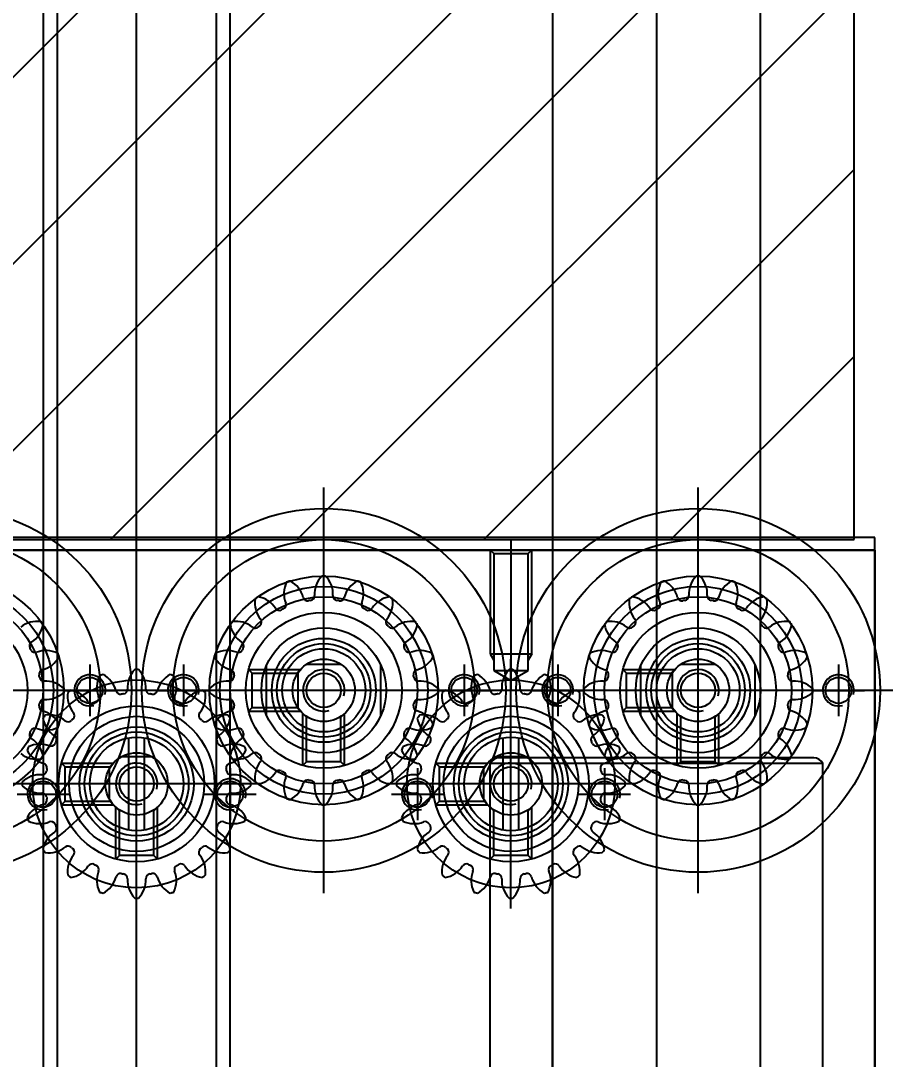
# Model space of a CAD drawing. Header units: inches. Extents: x 0 to 77285, y -118 to 40065.
# Drawn here: x 16158.5 to 16241.6, y 25645.6 to 25745.5 of the extents above; entities that cross this region are included whole.
import ezdxf

# ---------------------------------------------------------------- set-up
doc = ezdxf.new("R2010")
doc.units = ezdxf.units.IN
doc.header["$LTSCALE"] = 5
doc.header["$MEASUREMENT"] = 0
doc.layers.add('A', color=8, linetype='Continuous')
doc.styles.add('SCI', font='')
doc.styles.get('SCI').set_extended_font_data('Gulim')
doc.dimstyles.new('SCH', dxfattribs={"dimtxt": 2.5, "dimasz": 2, "dimexe": 1.25, "dimexo": 0.625, "dimtad": 1, "dimdec": 8, "dimtxsty": 'SCI', "dimcen": 2.5, "dimclrd": 4, "dimclre": 4, "dimclrt": 7, "dimadec": 8, "dimazin": 2, "dimtfac": 1, "dimtdec": 8, "dimtmove": 0, "dimatfit": 3, "dimfxl": 1, "dimarcsym": 0})

# ---------------------------------------------------------------- blocks, each defined once
blk = doc.blocks.new('A$Cc399747e')
h = blk.add_hatch()
h.set_pattern_fill('ANSI31', color=256, scale=4)
h.set_pattern_definition([(45, (8624.277, 63861.461), (-8.980256, 8.980256), [])])
h.paths.add_polyline_path([(1444.797, 581), (1044.797, 581), (1044.797, 281), (1444.797, 281)])
at = {"ltscale": 3}
for p, q in [((1113.797, 903.5), (1113.797, 95.5)), ((1042.797, 652), (1042.797, 580.8)), ((1042.797, 582), (1617.797, 582)), ((1042.797, 580.8), (1617.797, 580.8))]:
    blk.add_line(p, q, dxfattribs=at)
for p, q in [((1063.797, 137), (1063.797, 875)), ((1053.797, 871.5), (1053.797, 140.5)), ((1073.797, 140.5), (1073.797, 871.5)), ((1106.15, 147.5), (1106.15, 869.5)), ((1121.444, 147.5), (1121.444, 869.5)), ((1104.797, 868.147), (1104.797, 148.853)), ((1122.797, 148.853), (1122.797, 868.147)), ((1063.797, 600), (1063.797, 684)), ((1053.797, 682), (1053.797, 602)), ((1073.797, 682), (1073.797, 602)), ((1047.797, 672.514), (1047.797, 602.516)), ((1079.797, 672.514), (1079.797, 602.516)), ((1042.797, 582), (1042.797, 654)), ((1077.797, 616.5), (1077.797, 592.5)), ((1113.797, 616.5), (1113.797, 592.5)), ((1059.797, 615), (1059.797, 576)), ((1095.797, 615), (1095.797, 576)), ((1075.797, 611.729), (1075.797, 606.736)), ((1075.797, 611.729), (1076.147, 611.379)), ((1077.797, 612), (1077.797, 597)), ((1079.797, 611.729), (1079.447, 611.379)), ((1079.797, 611.729), (1079.797, 606.736)), ((1111.797, 611.729), (1111.797, 606.736)), ((1111.797, 611.729), (1112.147, 611.379)), ((1113.797, 612), (1113.797, 597)), ((1115.797, 611.729), (1115.447, 611.379)), ((1115.797, 611.729), (1115.797, 606.736)), ((1076.147, 611.379), (1079.447, 611.379)), ((1076.147, 611.379), (1076.147, 607.086)), ((1079.447, 611.379), (1079.447, 607.086)), ((1112.147, 611.379), (1115.447, 611.379)), ((1112.147, 611.379), (1112.147, 607.086)), ((1115.447, 611.379), (1115.447, 607.086)), ((1077.797, 610), (1077.797, 599)), ((1113.797, 610), (1113.797, 599)), ((1059.797, 608.5), (1059.797, 582.5)), ((1077.047, 608.937), (1077.047, 600.063)), ((1078.547, 608.937), (1078.547, 600.063)), ((1095.797, 608.5), (1095.797, 582.5)), ((1113.047, 608.937), (1113.047, 600.063)), ((1114.547, 608.937), (1114.547, 600.063)), ((1059.797, 607.5), (1059.797, 583.5)), ((1068.797, 603), (1068.797, 608)), ((1086.797, 603), (1086.797, 608)), ((1095.797, 607.5), (1095.797, 583.5)), ((1104.797, 603), (1104.797, 608)), ((1122.797, 603), (1122.797, 608)), ((1076.147, 607.086), (1075.797, 606.736)), ((1076.147, 607.086), (1076.277, 607.086)), ((1079.318, 607.086), (1079.447, 607.086)), ((1079.447, 607.086), (1079.797, 606.736)), ((1085.026, 606.5), (1080.033, 606.5)), ((1080.383, 606.15), (1080.033, 606.5)), ((1085.026, 606.5), (1084.676, 606.15)), ((1112.147, 607.086), (1111.797, 606.736)), ((1112.147, 607.086), (1112.277, 607.086)), ((1115.318, 607.086), (1115.447, 607.086)), ((1115.447, 607.086), (1115.797, 606.736)), ((1121.026, 606.5), (1116.033, 606.5)), ((1116.383, 606.15), (1116.033, 606.5)), ((1121.026, 606.5), (1120.676, 606.15)), ((1071.297, 605.5), (1066.297, 605.5)), ((1080.383, 606.15), (1080.383, 606.021)), ((1084.676, 606.15), (1080.383, 606.15)), ((1080.438, 603.077), (1080.438, 605.923)), ((1089.297, 605.5), (1084.297, 605.5)), ((1084.676, 606.15), (1084.676, 602.85)), ((1107.297, 605.5), (1102.297, 605.5)), ((1116.383, 606.15), (1116.383, 606.021)), ((1120.676, 606.15), (1116.383, 606.15)), ((1116.438, 603.077), (1116.438, 605.923)), ((1125.297, 605.5), (1120.297, 605.5)), ((1120.676, 606.15), (1120.676, 602.85)), ((1065.797, 604.5), (1089.797, 604.5)), ((1070.297, 604.5), (1085.297, 604.5)), ((1072.297, 604.5), (1083.297, 604.5)), ((1101.797, 604.5), (1125.797, 604.5)), ((1106.297, 604.5), (1121.297, 604.5)), ((1108.297, 604.5), (1119.297, 604.5)), ((1079.797, 602.516), (1047.797, 602.516)), ((1057.797, 602.729), (1057.797, 597.736)), ((1057.797, 602.729), (1058.147, 602.379)), ((1061.797, 602.729), (1061.447, 602.379)), ((1061.797, 602.729), (1061.797, 597.736)), ((1080.383, 602.85), (1080.033, 602.5)), ((1085.026, 602.5), (1080.033, 602.5)), ((1080.383, 602.979), (1080.383, 602.85)), ((1084.676, 602.85), (1080.383, 602.85)), ((1085.026, 602.5), (1084.676, 602.85)), ((1093.797, 602.729), (1093.797, 597.736)), ((1093.797, 602.729), (1094.147, 602.379)), ((1097.797, 602.729), (1097.447, 602.379)), ((1097.797, 602.729), (1097.797, 597.736)), ((1116.383, 602.85), (1116.033, 602.5)), ((1121.026, 602.5), (1116.033, 602.5)), ((1116.383, 602.979), (1116.383, 602.85)), ((1120.676, 602.85), (1116.383, 602.85)), ((1121.026, 602.5), (1120.676, 602.85)), ((1048.672, 602), (1078.922, 602)), ((1058.147, 602.379), (1061.447, 602.379)), ((1058.147, 602.379), (1058.147, 598.086)), ((1061.447, 602.379), (1061.447, 598.086)), ((1079.22, 601.859), (1076.374, 601.859)), ((1094.147, 602.379), (1097.447, 602.379)), ((1094.147, 602.379), (1094.147, 598.086)), ((1097.447, 602.379), (1097.447, 598.086)), ((1115.22, 601.859), (1112.374, 601.859)), ((1046.297, 593), (1046.297, 598)), ((1054.297, 597.898), (1054.297, 593.102)), ((1058.147, 598.086), (1057.797, 597.736)), ((1058.147, 598.086), (1058.277, 598.086)), ((1061.318, 598.086), (1061.447, 598.086)), ((1061.447, 598.086), (1061.797, 597.736)), ((1067.026, 597.5), (1062.033, 597.5)), ((1062.383, 597.15), (1062.033, 597.5)), ((1065.297, 597.898), (1065.297, 593.102)), ((1067.026, 597.5), (1066.676, 597.15)), ((1073.297, 593), (1073.297, 598)), ((1082.297, 593), (1082.297, 598)), ((1090.297, 597.898), (1090.297, 593.102)), ((1094.147, 598.086), (1093.797, 597.736)), ((1094.147, 598.086), (1094.277, 598.086)), ((1097.318, 598.086), (1097.447, 598.086)), ((1097.447, 598.086), (1097.797, 597.736)), ((1103.026, 597.5), (1098.033, 597.5)), ((1098.383, 597.15), (1098.033, 597.5)), ((1101.297, 597.898), (1101.297, 593.102)), ((1103.026, 597.5), (1102.676, 597.15)), ((1109.297, 593), (1109.297, 598)), ((1118.297, 593), (1118.297, 598)), ((1062.298, 593.843), (1062.298, 597.157)), ((1062.383, 597.15), (1062.383, 597.021)), ((1066.676, 597.15), (1062.383, 597.15)), ((1066.676, 597.15), (1066.676, 593.85)), ((1098.298, 593.843), (1098.298, 597.157)), ((1098.383, 597.15), (1098.383, 597.021)), ((1102.676, 597.15), (1098.383, 597.15)), ((1102.676, 597.15), (1102.676, 593.85)), ((1004.297, 595.5), (1043.297, 595.5)), ((1040.297, 595.5), (1079.297, 595.5)), ((1048.797, 595.5), (1043.797, 595.5)), ((1046.797, 595.5), (1072.797, 595.5)), ((1047.797, 595.5), (1071.797, 595.5)), ((1075.797, 595.5), (1070.797, 595.5)), ((1076.297, 595.5), (1115.297, 595.5)), ((1077.797, 581), (1077.797, 595.553)), ((1084.797, 595.5), (1079.797, 595.5)), ((1082.797, 595.5), (1108.797, 595.5)), ((1083.797, 595.5), (1107.797, 595.5)), ((1111.797, 595.5), (1106.797, 595.5)), ((1112.297, 595.5), (1151.297, 595.5)), ((1120.797, 595.5), (1115.797, 595.5)), ((1118.797, 595.5), (1144.797, 595.5)), ((1119.797, 595.5), (1143.797, 595.5)), ((1077.797, 594.553), (1076.147, 593.6)), ((1079.447, 593.6), (1077.797, 594.553)), ((1062.383, 593.85), (1062.033, 593.5)), ((1067.026, 593.5), (1062.033, 593.5)), ((1062.383, 593.979), (1062.383, 593.85)), ((1066.676, 593.85), (1062.383, 593.85)), ((1067.026, 593.5), (1066.676, 593.85)), ((1079.447, 593.6), (1076.147, 593.6)), ((1076.147, 593.6), (1076.147, 582.35)), ((1079.447, 582.35), (1079.447, 593.6)), ((1098.383, 593.85), (1098.033, 593.5)), ((1103.026, 593.5), (1098.033, 593.5)), ((1098.383, 593.979), (1098.383, 593.85)), ((1102.676, 593.85), (1098.383, 593.85)), ((1103.026, 593.5), (1102.676, 593.85)), ((1058.14, 592.999), (1061.454, 592.999)), ((1075.797, 592), (1076.147, 592.606)), ((1079.797, 592), (1079.447, 592.606)), ((1094.14, 592.999), (1097.454, 592.999)), ((1079.797, 592), (1075.797, 592)), ((1075.797, 592), (1075.797, 582)), ((1079.797, 582), (1079.797, 592)), ((1617.797, 582), (1042.797, 582)), ((1076.147, 582.35), (1075.797, 582)), ((1079.447, 582.35), (1076.147, 582.35)), ((1079.797, 582), (1079.447, 582.35)), ((1444.797, 581), (1044.797, 581)), ((1044.797, 581), (1044.797, 281)), ((1444.797, 581), (1044.797, 581)), ((1044.797, 581), (1044.797, 281))]:
    blk.add_line(p, q)
for centre, radius in [((1077.797, 604.5), 10), ((1113.797, 604.5), 10), ((1059.797, 595.5), 17.5), ((1095.797, 595.5), 17.5), ((1131.797, 595.5), 17.5), ((1077.797, 604.5), 7.5), ((1113.797, 604.5), 7.5), ((1077.797, 604.5), 6.5), ((1113.797, 604.5), 6.5), ((1059.797, 595.5), 14.5), ((1077.797, 604.5), 5.5), ((1077.797, 604.5), 5), ((1095.797, 595.5), 14.5), ((1113.797, 604.5), 5.5), ((1113.797, 604.5), 5), ((1131.797, 595.5), 14.5), ((1077.797, 604.5), 4.5), ((1077.797, 604.5), 4.5), ((1113.797, 604.5), 4.5), ((1113.797, 604.5), 4.5), ((1077.797, 604.5), 3), ((1077.797, 604.5), 3), ((1113.797, 604.5), 3), ((1113.797, 604.5), 3), ((1059.797, 595.5), 11), ((1068.797, 605.5), 1.25), ((1095.797, 595.5), 11), ((1086.797, 605.5), 1.25), ((1104.797, 605.5), 1.25), ((1131.797, 595.5), 11), ((1122.797, 605.5), 1.25), ((1059.797, 595.5), 10), ((1077.797, 604.5), 1.65), ((1095.797, 595.5), 10), ((1113.797, 604.5), 1.65), ((1131.797, 595.5), 10), ((1059.797, 595.5), 9), ((1095.797, 595.5), 9), ((1131.797, 595.5), 9), ((1059.797, 595.5), 7.5), ((1095.797, 595.5), 7.5), ((1131.797, 595.5), 7.5), ((1059.797, 595.5), 6), ((1095.797, 595.5), 6), ((1059.797, 595.5), 5), ((1095.797, 595.5), 5), ((1059.797, 595.5), 4.5), ((1059.797, 595.5), 4), ((1095.797, 595.5), 4.5), ((1095.797, 595.5), 4), ((1059.797, 595.5), 3), ((1059.797, 595.5), 3), ((1095.797, 595.5), 3), ((1095.797, 595.5), 3), ((1046.297, 595.5), 1.25), ((1059.797, 595.5), 1.65), ((1073.297, 595.5), 1.25), ((1082.297, 595.5), 1.25), ((1095.797, 595.5), 1.65), ((1109.297, 595.5), 1.25), ((1118.297, 595.5), 1.25)]:
    blk.add_circle(centre, radius)
for centre, radius, start, end in [((1079.409, 613.758), 2.5, 135.86546, 183.15785), ((1077.797, 604.5), 11, 90, 90.94936), ((1077.797, 604.5), 11, 89.05064, 90), ((1076.185, 613.758), 2.5, 356.84215, 44.13454), ((1115.409, 613.758), 2.5, 135.86546, 183.15785), ((1113.797, 604.5), 11, 90, 90.94936), ((1113.797, 604.5), 11, 89.05064, 90), ((1112.185, 613.758), 2.5, 356.84215, 44.13454), ((1076.47, 613.803), 2.5, 153.86546, 201.15785), ((1077.797, 604.5), 11, 108, 108.94936), ((1077.797, 604.5), 11, 107.05064, 108), ((1073.403, 612.806), 2.5, 14.84215, 62.13454), ((1082.191, 612.806), 2.5, 117.86546, 165.15785), ((1077.797, 604.5), 11, 72, 72.94936), ((1077.797, 604.5), 11, 71.05064, 72), ((1079.125, 613.803), 2.5, 338.84215, 26.13454), ((1112.47, 613.803), 2.5, 153.86546, 201.15785), ((1113.797, 604.5), 11, 108, 108.94936), ((1113.797, 604.5), 11, 107.05064, 108), ((1109.403, 612.806), 2.5, 14.84215, 62.13454), ((1118.191, 612.806), 2.5, 117.86546, 165.15785), ((1113.797, 604.5), 11, 72, 72.94936), ((1113.797, 604.5), 11, 71.05064, 72), ((1115.125, 613.803), 2.5, 338.84215, 26.13454), ((1077.797, 604.5), 11, 125.05064, 126), ((1071.052, 611.042), 2.5, 32.84215, 80.13454), ((1076.247, 613.56), 0.442, 194.84215, 279.71096), ((1076.472, 613.596), 0.442, 278.28904, 3.15785), ((1079.122, 613.596), 0.442, 176.84215, 261.71096), ((1079.348, 613.56), 0.442, 260.28904, 345.15785), ((1084.543, 611.042), 2.5, 99.86546, 147.15785), ((1077.797, 604.5), 11, 54, 54.94936), ((1113.797, 604.5), 11, 125.05064, 126), ((1107.052, 611.042), 2.5, 32.84215, 80.13454), ((1112.247, 613.56), 0.442, 194.84215, 279.71096), ((1112.472, 613.596), 0.442, 278.28904, 3.15785), ((1115.122, 613.596), 0.442, 176.84215, 261.71096), ((1115.348, 613.56), 0.442, 260.28904, 345.15785), ((1120.543, 611.042), 2.5, 99.86546, 147.15785), ((1113.797, 604.5), 11, 54, 54.94936), ((1073.66, 612.937), 2.5, 171.86546, 219.15785), ((1077.797, 604.5), 11, 126, 126.94936), ((1073.726, 612.741), 0.442, 296.28904, 21.15785), ((1077.797, 604.5), 8.75, 99, 99.71096), ((1077.797, 604.5), 8.75, 98.28904, 99), ((1077.797, 604.5), 8.75, 81, 81.71096), ((1077.797, 604.5), 8.75, 80.28904, 81), ((1081.868, 612.741), 0.442, 158.84215, 243.71096), ((1081.935, 612.937), 2.5, 320.84215, 8.13454), ((1077.797, 604.5), 11, 53.05064, 54), ((1109.66, 612.937), 2.5, 171.86546, 219.15785), ((1113.797, 604.5), 11, 126, 126.94936), ((1109.726, 612.741), 0.442, 296.28904, 21.15785), ((1113.797, 604.5), 8.75, 99, 99.71096), ((1113.797, 604.5), 8.75, 98.28904, 99), ((1113.797, 604.5), 8.75, 81, 81.71096), ((1113.797, 604.5), 8.75, 80.28904, 81), ((1117.868, 612.741), 0.442, 158.84215, 243.71096), ((1117.935, 612.937), 2.5, 320.84215, 8.13454), ((1113.797, 604.5), 11, 53.05064, 54), ((1073.523, 612.637), 0.442, 212.84215, 297.71096), ((1077.797, 604.5), 8.75, 117, 117.71096), ((1077.797, 604.5), 8.75, 116.28904, 117), ((1077.797, 604.5), 8.75, 63, 63.71096), ((1077.797, 604.5), 8.75, 62.28904, 63), ((1082.071, 612.637), 0.442, 242.28904, 327.15785), ((1109.523, 612.637), 0.442, 212.84215, 297.71096), ((1113.797, 604.5), 8.75, 117, 117.71096), ((1113.797, 604.5), 8.75, 116.28904, 117), ((1113.797, 604.5), 8.75, 63, 63.71096), ((1113.797, 604.5), 8.75, 62.28904, 63), ((1118.071, 612.637), 0.442, 242.28904, 327.15785), ((1077.797, 604.5), 11, 144, 144.94936), ((1071.255, 611.246), 2.5, 189.86546, 237.15785), ((1077.797, 604.5), 11, 143.05064, 144), ((1069.36, 608.637), 2.5, 50.84215, 98.13454), ((1071.218, 610.918), 0.442, 230.84215, 315.71096), ((1077.797, 604.5), 8.75, 135, 135.71096), ((1077.797, 604.5), 8.75, 134.28904, 135), ((1071.379, 611.08), 0.442, 314.28904, 39.15785), ((1084.215, 611.08), 0.442, 140.84215, 225.71096), ((1077.797, 604.5), 8.75, 45, 45.71096), ((1077.797, 604.5), 8.75, 44.28904, 45), ((1084.377, 610.918), 0.442, 224.28904, 309.15785), ((1086.234, 608.637), 2.5, 81.86546, 129.15785), ((1084.339, 611.246), 2.5, 302.84215, 350.13454), ((1077.797, 604.5), 11, 36, 36.94936), ((1077.797, 604.5), 11, 35.05064, 36), ((1113.797, 604.5), 11, 144, 144.94936), ((1107.255, 611.246), 2.5, 189.86546, 237.15785), ((1113.797, 604.5), 11, 143.05064, 144), ((1105.36, 608.637), 2.5, 50.84215, 98.13454), ((1107.218, 610.918), 0.442, 230.84215, 315.71096), ((1113.797, 604.5), 8.75, 135, 135.71096), ((1113.797, 604.5), 8.75, 134.28904, 135), ((1107.379, 611.08), 0.442, 314.28904, 39.15785), ((1120.215, 611.08), 0.442, 140.84215, 225.71096), ((1113.797, 604.5), 8.75, 45, 45.71096), ((1113.797, 604.5), 8.75, 44.28904, 45), ((1120.377, 610.918), 0.442, 224.28904, 309.15785), ((1122.234, 608.637), 2.5, 81.86546, 129.15785), ((1120.339, 611.246), 2.5, 302.84215, 350.13454), ((1113.797, 604.5), 11, 36, 36.94936), ((1113.797, 604.5), 11, 35.05064, 36), ((1069.66, 608.774), 0.442, 332.28904, 57.15785), ((1077.797, 604.5), 8.75, 153, 153.71096), ((1077.797, 604.5), 8.75, 152.28904, 153), ((1085.935, 608.774), 0.442, 122.84215, 207.71096), ((1077.797, 604.5), 8.75, 27, 27.71096), ((1077.797, 604.5), 8.75, 26.28904, 27), ((1105.66, 608.774), 0.442, 332.28904, 57.15785), ((1113.797, 604.5), 8.75, 153, 153.71096), ((1113.797, 604.5), 8.75, 152.28904, 153), ((1121.935, 608.774), 0.442, 122.84215, 207.71096), ((1113.797, 604.5), 8.75, 27, 27.71096), ((1113.797, 604.5), 8.75, 26.28904, 27), ((1077.797, 604.5), 11, 162, 162.94936), ((1069.491, 608.894), 2.5, 207.86546, 255.15785), ((1077.797, 604.5), 11, 161.05064, 162), ((1068.495, 605.828), 2.5, 68.84215, 116.13454), ((1069.556, 608.571), 0.442, 248.84215, 333.71096), ((1086.038, 608.571), 0.442, 206.28904, 291.15785), ((1087.1, 605.828), 2.5, 63.86546, 111.15785), ((1086.104, 608.894), 2.5, 284.84215, 332.13454), ((1077.797, 604.5), 11, 18, 18.94936), ((1077.797, 604.5), 11, 17.05064, 18), ((1113.797, 604.5), 11, 162, 162.94936), ((1105.491, 608.894), 2.5, 207.86546, 255.15785), ((1113.797, 604.5), 11, 161.05064, 162), ((1104.495, 605.828), 2.5, 68.84215, 116.13454), ((1105.556, 608.571), 0.442, 248.84215, 333.71096), ((1122.038, 608.571), 0.442, 206.28904, 291.15785), ((1123.1, 605.828), 2.5, 63.86546, 111.15785), ((1122.104, 608.894), 2.5, 284.84215, 332.13454), ((1113.797, 604.5), 11, 18, 18.94936), ((1113.797, 604.5), 11, 17.05064, 18), ((1061.409, 604.758), 2.5, 135.86546, 183.15785), ((1059.797, 595.5), 11, 90, 90.94936), ((1059.797, 595.5), 11, 89.05064, 90), ((1058.185, 604.758), 2.5, 356.84215, 44.13454), ((1068.797, 605.5), 1.5, 165, 105), ((1068.737, 606.051), 0.442, 350.28904, 75.15785), ((1077.797, 604.5), 2, 165, 105), ((1086.797, 605.5), 1.5, 165, 105), ((1086.857, 606.051), 0.442, 104.84215, 189.71096), ((1097.409, 604.758), 2.5, 135.86546, 183.15785), ((1095.797, 595.5), 11, 90, 90.94936), ((1095.797, 595.5), 11, 89.05064, 90), ((1094.185, 604.758), 2.5, 356.84215, 44.13454), ((1104.797, 605.5), 1.5, 165, 105), ((1104.737, 606.051), 0.442, 350.28904, 75.15785), ((1113.797, 604.5), 2, 165, 105), ((1122.797, 605.5), 1.5, 165, 105), ((1122.857, 606.051), 0.442, 104.84215, 189.71096), ((1058.47, 604.803), 2.5, 153.86546, 201.15785), ((1059.797, 595.5), 11, 108, 108.94936), ((1059.797, 595.5), 11, 107.05064, 108), ((1055.403, 603.806), 2.5, 14.84215, 62.13454), ((1064.191, 603.806), 2.5, 117.86546, 165.15785), ((1059.797, 595.5), 11, 72, 72.94936), ((1059.797, 595.5), 11, 71.05064, 72), ((1061.125, 604.803), 2.5, 338.84215, 26.13454), ((1068.702, 605.825), 0.442, 266.84215, 351.71096), ((1077.797, 604.5), 8.75, 171, 171.71096), ((1077.797, 604.5), 8.75, 170.28904, 171), ((1077.797, 604.5), 8.75, 9, 9.71096), ((1077.797, 604.5), 8.75, 8.28904, 9), ((1086.893, 605.825), 0.442, 188.28904, 273.15785), ((1094.47, 604.803), 2.5, 153.86546, 201.15785), ((1095.797, 595.5), 11, 108, 108.94936), ((1095.797, 595.5), 11, 107.05064, 108), ((1091.403, 603.806), 2.5, 14.84215, 62.13454), ((1100.191, 603.806), 2.5, 117.86546, 165.15785), ((1095.797, 595.5), 11, 72, 72.94936), ((1095.797, 595.5), 11, 71.05064, 72), ((1097.125, 604.803), 2.5, 338.84215, 26.13454), ((1104.702, 605.825), 0.442, 266.84215, 351.71096), ((1113.797, 604.5), 8.75, 171, 171.71096), ((1113.797, 604.5), 8.75, 170.28904, 171), ((1113.797, 604.5), 8.75, 9, 9.71096), ((1113.797, 604.5), 8.75, 8.28904, 9), ((1122.893, 605.825), 0.442, 188.28904, 273.15785), ((1059.797, 595.5), 11, 125.05064, 126), ((1053.052, 602.042), 2.5, 32.84215, 80.13454), ((1058.472, 604.596), 0.442, 278.28904, 3.15785), ((1061.122, 604.596), 0.442, 176.84215, 261.71096), ((1066.543, 602.042), 2.5, 99.86546, 147.15785), ((1059.797, 595.5), 11, 54, 54.94936), ((1077.797, 604.5), 11, 179.05064, 180), ((1077.797, 604.5), 11, 180, 180.94936), ((1068.54, 602.888), 2.5, 86.84215, 134.13454), ((1087.055, 602.888), 2.5, 45.86546, 93.15785), ((1077.797, 604.5), 11, 360, 0.94936), ((1077.797, 604.5), 11, 359.05064, 0), ((1095.797, 595.5), 11, 125.05064, 126), ((1089.052, 602.042), 2.5, 32.84215, 80.13454), ((1094.472, 604.596), 0.442, 278.28904, 3.15785), ((1097.122, 604.596), 0.442, 176.84215, 261.71096), ((1102.543, 602.042), 2.5, 99.86546, 147.15785), ((1095.797, 595.5), 11, 54, 54.94936), ((1113.797, 604.5), 11, 179.05064, 180), ((1113.797, 604.5), 11, 180, 180.94936), ((1104.54, 602.888), 2.5, 86.84215, 134.13454), ((1123.055, 602.888), 2.5, 45.86546, 93.15785), ((1113.797, 604.5), 11, 360, 0.94936), ((1113.797, 604.5), 11, 359.05064, 0), ((1055.66, 603.937), 2.5, 171.86546, 219.15785), ((1059.797, 595.5), 11, 126, 126.94936), ((1055.726, 603.741), 0.442, 296.28904, 21.15785), ((1058.247, 604.56), 0.442, 194.84215, 279.71096), ((1059.797, 595.5), 8.75, 99, 99.71096), ((1059.797, 595.5), 8.75, 98.28904, 99), ((1059.797, 595.5), 8.75, 81, 81.71096), ((1059.797, 595.5), 8.75, 80.28904, 81), ((1061.348, 604.56), 0.442, 260.28904, 345.15785), ((1063.868, 603.741), 0.442, 158.84215, 243.71096), ((1063.935, 603.937), 2.5, 320.84215, 8.13454), ((1059.797, 595.5), 11, 53.05064, 54), ((1068.54, 606.112), 2.5, 225.86546, 273.15785), ((1068.702, 603.175), 0.442, 8.28904, 93.15785), ((1086.893, 603.175), 0.442, 86.84215, 171.71096), ((1087.055, 606.112), 2.5, 266.84215, 314.13454), ((1091.66, 603.937), 2.5, 171.86546, 219.15785), ((1095.797, 595.5), 11, 126, 126.94936), ((1091.726, 603.741), 0.442, 296.28904, 21.15785), ((1094.247, 604.56), 0.442, 194.84215, 279.71096), ((1095.797, 595.5), 8.75, 99, 99.71096), ((1095.797, 595.5), 8.75, 98.28904, 99), ((1095.797, 595.5), 8.75, 81, 81.71096), ((1095.797, 595.5), 8.75, 80.28904, 81), ((1097.348, 604.56), 0.442, 260.28904, 345.15785), ((1099.868, 603.741), 0.442, 158.84215, 243.71096), ((1099.935, 603.937), 2.5, 320.84215, 8.13454), ((1095.797, 595.5), 11, 53.05064, 54), ((1104.54, 606.112), 2.5, 225.86546, 273.15785), ((1104.702, 603.175), 0.442, 8.28904, 93.15785), ((1122.893, 603.175), 0.442, 86.84215, 171.71096), ((1123.055, 606.112), 2.5, 266.84215, 314.13454), ((1048.672, 603), 1, 208.95502, 270), ((1055.523, 603.637), 0.442, 212.84215, 297.71096), ((1059.797, 595.5), 8.75, 117, 117.71096), ((1059.797, 595.5), 8.75, 116.28904, 117), ((1059.797, 595.5), 8.75, 63, 63.71096), ((1059.797, 595.5), 8.75, 62.28904, 63), ((1064.071, 603.637), 0.442, 242.28904, 327.15785), ((1069.491, 600.106), 2.5, 104.84215, 152.13454), ((1068.737, 602.95), 0.442, 284.84215, 9.71096), ((1077.797, 604.5), 8.75, 188.28904, 189), ((1077.797, 604.5), 8.75, 189, 189.71096), ((1078.922, 603), 1, 270, 331.04498), ((1086.857, 602.95), 0.442, 170.28904, 255.15785), ((1077.797, 604.5), 8.75, 350.28904, 351), ((1077.797, 604.5), 8.75, 351, 351.71096), ((1086.104, 600.106), 2.5, 27.86546, 75.15785), ((1091.523, 603.637), 0.442, 212.84215, 297.71096), ((1095.797, 595.5), 8.75, 117, 117.71096), ((1095.797, 595.5), 8.75, 116.28904, 117), ((1095.797, 595.5), 8.75, 63, 63.71096), ((1095.797, 595.5), 8.75, 62.28904, 63), ((1100.071, 603.637), 0.442, 242.28904, 327.15785), ((1105.491, 600.106), 2.5, 104.84215, 152.13454), ((1104.737, 602.95), 0.442, 284.84215, 9.71096), ((1113.797, 604.5), 8.75, 188.28904, 189), ((1113.797, 604.5), 8.75, 189, 189.71096), ((1122.857, 602.95), 0.442, 170.28904, 255.15785), ((1113.797, 604.5), 8.75, 350.28904, 351), ((1113.797, 604.5), 8.75, 351, 351.71096), ((1122.104, 600.106), 2.5, 27.86546, 75.15785), ((1059.797, 595.5), 11, 144, 144.94936), ((1053.255, 602.246), 2.5, 189.86546, 237.15785), ((1059.797, 595.5), 11, 143.05064, 144), ((1051.36, 599.637), 2.5, 50.84215, 98.13454), ((1053.218, 601.918), 0.442, 230.84215, 315.71096), ((1059.797, 595.5), 8.75, 135, 135.71096), ((1059.797, 595.5), 8.75, 134.28904, 135), ((1053.379, 602.08), 0.442, 314.28904, 39.15785), ((1066.215, 602.08), 0.442, 140.84215, 225.71096), ((1059.797, 595.5), 8.75, 45, 45.71096), ((1059.797, 595.5), 8.75, 44.28904, 45), ((1066.377, 601.918), 0.442, 224.28904, 309.15785), ((1068.234, 599.637), 2.5, 81.86546, 129.15785), ((1066.339, 602.246), 2.5, 302.84215, 350.13454), ((1059.797, 595.5), 11, 36, 36.94936), ((1059.797, 595.5), 11, 35.05064, 36), ((1095.797, 595.5), 11, 144, 144.94936), ((1089.255, 602.246), 2.5, 189.86546, 237.15785), ((1095.797, 595.5), 11, 143.05064, 144), ((1087.36, 599.637), 2.5, 50.84215, 98.13454), ((1089.218, 601.918), 0.442, 230.84215, 315.71096), ((1095.797, 595.5), 8.75, 135, 135.71096), ((1095.797, 595.5), 8.75, 134.28904, 135), ((1089.379, 602.08), 0.442, 314.28904, 39.15785), ((1102.215, 602.08), 0.442, 140.84215, 225.71096), ((1095.797, 595.5), 8.75, 45, 45.71096), ((1095.797, 595.5), 8.75, 44.28904, 45), ((1102.377, 601.918), 0.442, 224.28904, 309.15785), ((1104.234, 599.637), 2.5, 81.86546, 129.15785), ((1102.339, 602.246), 2.5, 302.84215, 350.13454), ((1095.797, 595.5), 11, 36, 36.94936), ((1095.797, 595.5), 11, 35.05064, 36), ((1131.797, 595.5), 11, 144, 144.94936), ((1125.255, 602.246), 2.5, 189.86546, 237.15785), ((1131.797, 595.5), 11, 143.05064, 144), ((1123.36, 599.637), 2.5, 50.84215, 98.13454), ((1077.797, 604.5), 11, 197.05064, 198), ((1077.797, 604.5), 11, 198, 198.94936), ((1068.495, 603.172), 2.5, 243.86546, 291.15785), ((1069.556, 600.429), 0.442, 26.28904, 111.15785), ((1077.797, 604.5), 8.75, 206.28904, 207), ((1077.797, 604.5), 8.75, 207, 207.71096), ((1077.797, 604.5), 8.75, 332.28904, 333), ((1077.797, 604.5), 8.75, 333, 333.71096), ((1086.038, 600.429), 0.442, 68.84215, 153.71096), ((1087.1, 603.172), 2.5, 248.84215, 296.13454), ((1077.797, 604.5), 11, 341.05064, 342), ((1077.797, 604.5), 11, 342, 342.94936), ((1113.797, 604.5), 11, 197.05064, 198), ((1113.797, 604.5), 11, 198, 198.94936), ((1104.495, 603.172), 2.5, 243.86546, 291.15785), ((1105.556, 600.429), 0.442, 26.28904, 111.15785), ((1113.797, 604.5), 8.75, 206.28904, 207), ((1113.797, 604.5), 8.75, 207, 207.71096), ((1113.797, 604.5), 8.75, 332.28904, 333), ((1113.797, 604.5), 8.75, 333, 333.71096), ((1122.038, 600.429), 0.442, 68.84215, 153.71096), ((1123.1, 603.172), 2.5, 248.84215, 296.13454), ((1113.797, 604.5), 11, 341.05064, 342), ((1113.797, 604.5), 11, 342, 342.94936), ((1051.66, 599.774), 0.442, 332.28904, 57.15785), ((1059.797, 595.5), 8.75, 153, 153.71096), ((1059.797, 595.5), 8.75, 152.28904, 153), ((1067.935, 599.774), 0.442, 122.84215, 207.71096), ((1059.797, 595.5), 8.75, 27, 27.71096), ((1059.797, 595.5), 8.75, 26.28904, 27), ((1071.255, 597.754), 2.5, 122.84215, 170.13454), ((1069.66, 600.226), 0.442, 302.84215, 27.71096), ((1085.935, 600.226), 0.442, 152.28904, 237.15785), ((1084.339, 597.754), 2.5, 9.86546, 57.15785), ((1087.66, 599.774), 0.442, 332.28904, 57.15785), ((1095.797, 595.5), 8.75, 153, 153.71096), ((1095.797, 595.5), 8.75, 152.28904, 153), ((1103.935, 599.774), 0.442, 122.84215, 207.71096), ((1095.797, 595.5), 8.75, 27, 27.71096), ((1095.797, 595.5), 8.75, 26.28904, 27), ((1107.255, 597.754), 2.5, 122.84215, 170.13454), ((1105.66, 600.226), 0.442, 302.84215, 27.71096), ((1121.935, 600.226), 0.442, 152.28904, 237.15785), ((1120.339, 597.754), 2.5, 9.86546, 57.15785), ((1123.66, 599.774), 0.442, 332.28904, 57.15785), ((1131.797, 595.5), 8.75, 153, 153.71096), ((1131.797, 595.5), 8.75, 152.28904, 153), ((1059.797, 595.5), 11, 162, 162.94936), ((1051.491, 599.894), 2.5, 207.86546, 255.15785), ((1059.797, 595.5), 11, 161.05064, 162), ((1050.495, 596.828), 2.5, 68.84215, 116.13454), ((1051.556, 599.571), 0.442, 248.84215, 333.71096), ((1068.038, 599.571), 0.442, 206.28904, 291.15785), ((1069.1, 596.828), 2.5, 63.86546, 111.15785), ((1068.104, 599.894), 2.5, 284.84215, 332.13454), ((1059.797, 595.5), 11, 18, 18.94936), ((1059.797, 595.5), 11, 17.05064, 18), ((1071.218, 598.082), 0.442, 44.28904, 129.15785), ((1084.377, 598.082), 0.442, 50.84215, 135.71096), ((1095.797, 595.5), 11, 162, 162.94936), ((1087.491, 599.894), 2.5, 207.86546, 255.15785), ((1095.797, 595.5), 11, 161.05064, 162), ((1086.495, 596.828), 2.5, 68.84215, 116.13454), ((1087.556, 599.571), 0.442, 248.84215, 333.71096), ((1104.038, 599.571), 0.442, 206.28904, 291.15785), ((1105.1, 596.828), 2.5, 63.86546, 111.15785), ((1104.104, 599.894), 2.5, 284.84215, 332.13454), ((1095.797, 595.5), 11, 18, 18.94936), ((1095.797, 595.5), 11, 17.05064, 18), ((1107.218, 598.082), 0.442, 44.28904, 129.15785), ((1120.377, 598.082), 0.442, 50.84215, 135.71096), ((1131.797, 595.5), 11, 162, 162.94936), ((1123.491, 599.894), 2.5, 207.86546, 255.15785), ((1131.797, 595.5), 11, 161.05064, 162), ((1122.495, 596.828), 2.5, 68.84215, 116.13454), ((1123.556, 599.571), 0.442, 248.84215, 333.71096), ((1050.737, 597.051), 0.442, 350.28904, 75.15785), ((1059.797, 595.5), 2, 165, 105), ((1068.857, 597.051), 0.442, 104.84215, 189.71096), ((1077.797, 604.5), 11, 215.05064, 216), ((1077.797, 604.5), 11, 216, 216.94936), ((1069.36, 600.363), 2.5, 261.86546, 309.15785), ((1073.66, 596.063), 2.5, 140.84215, 188.13454), ((1077.797, 604.5), 8.75, 224.28904, 225), ((1077.797, 604.5), 8.75, 225, 225.71096), ((1071.379, 597.921), 0.442, 320.84215, 45.71096), ((1084.215, 597.921), 0.442, 134.28904, 219.15785), ((1081.935, 596.063), 2.5, 351.86546, 39.15785), ((1077.797, 604.5), 8.75, 314.28904, 315), ((1077.797, 604.5), 8.75, 315, 315.71096), ((1086.234, 600.363), 2.5, 230.84215, 278.13454), ((1077.797, 604.5), 11, 323.05064, 324), ((1077.797, 604.5), 11, 324, 324.94936), ((1086.737, 597.051), 0.442, 350.28904, 75.15785), ((1095.797, 595.5), 2, 165, 105), ((1104.857, 597.051), 0.442, 104.84215, 189.71096), ((1113.797, 604.5), 11, 215.05064, 216), ((1113.797, 604.5), 11, 216, 216.94936), ((1105.36, 600.363), 2.5, 261.86546, 309.15785), ((1109.66, 596.063), 2.5, 140.84215, 188.13454), ((1113.797, 604.5), 8.75, 224.28904, 225), ((1113.797, 604.5), 8.75, 225, 225.71096), ((1107.379, 597.921), 0.442, 320.84215, 45.71096), ((1120.215, 597.921), 0.442, 134.28904, 219.15785), ((1117.935, 596.063), 2.5, 351.86546, 39.15785), ((1113.797, 604.5), 8.75, 314.28904, 315), ((1113.797, 604.5), 8.75, 315, 315.71096), ((1122.234, 600.363), 2.5, 230.84215, 278.13454), ((1113.797, 604.5), 11, 323.05064, 324), ((1113.797, 604.5), 11, 324, 324.94936), ((1122.737, 597.051), 0.442, 350.28904, 75.15785), ((1046.297, 595.5), 1.5, 165, 105), ((1050.702, 596.825), 0.442, 266.84215, 351.71096), ((1059.797, 595.5), 8.75, 171, 171.71096), ((1059.797, 595.5), 8.75, 170.28904, 171), ((1059.797, 595.5), 8.75, 9, 9.71096), ((1059.797, 595.5), 8.75, 8.28904, 9), ((1068.893, 596.825), 0.442, 188.28904, 273.15785), ((1071.052, 597.958), 2.5, 279.86546, 327.15785), ((1073.297, 595.5), 1.5, 165, 105), ((1073.523, 596.363), 0.442, 62.28904, 147.15785), ((1077.797, 604.5), 8.75, 242.28904, 243), ((1077.797, 604.5), 8.75, 243, 243.71096), ((1073.726, 596.259), 0.442, 338.84215, 63.71096), ((1082.297, 595.5), 1.5, 165, 105), ((1081.868, 596.259), 0.442, 116.28904, 201.15785), ((1077.797, 604.5), 8.75, 296.28904, 297), ((1077.797, 604.5), 8.75, 297, 297.71096), ((1082.071, 596.363), 0.442, 32.84215, 117.71096), ((1084.543, 597.958), 2.5, 212.84215, 260.13454), ((1086.702, 596.825), 0.442, 266.84215, 351.71096), ((1095.797, 595.5), 8.75, 171, 171.71096), ((1095.797, 595.5), 8.75, 170.28904, 171), ((1095.797, 595.5), 8.75, 9, 9.71096), ((1095.797, 595.5), 8.75, 8.28904, 9), ((1104.893, 596.825), 0.442, 188.28904, 273.15785), ((1107.052, 597.958), 2.5, 279.86546, 327.15785), ((1109.297, 595.5), 1.5, 165, 105), ((1109.523, 596.363), 0.442, 62.28904, 147.15785), ((1113.797, 604.5), 8.75, 242.28904, 243), ((1113.797, 604.5), 8.75, 243, 243.71096), ((1109.726, 596.259), 0.442, 338.84215, 63.71096), ((1118.297, 595.5), 1.5, 165, 105), ((1117.868, 596.259), 0.442, 116.28904, 201.15785), ((1113.797, 604.5), 8.75, 296.28904, 297), ((1113.797, 604.5), 8.75, 297, 297.71096), ((1118.071, 596.363), 0.442, 32.84215, 117.71096), ((1120.543, 597.958), 2.5, 212.84215, 260.13454), ((1122.702, 596.825), 0.442, 266.84215, 351.71096), ((1131.797, 595.5), 8.75, 171, 171.71096), ((1131.797, 595.5), 8.75, 170.28904, 171), ((1059.797, 595.5), 11, 179.05064, 180), ((1059.797, 595.5), 11, 180, 180.94936), ((1050.54, 593.888), 2.5, 86.84215, 134.13454), ((1069.055, 593.888), 2.5, 45.86546, 93.15785), ((1059.797, 595.5), 11, 360, 0.94936), ((1059.797, 595.5), 11, 359.05064, 0), ((1077.797, 604.5), 11, 233.05064, 234), ((1077.797, 604.5), 11, 234, 234.94936), ((1076.47, 595.197), 2.5, 158.84215, 206.13454), ((1073.403, 596.194), 2.5, 297.86546, 345.15785), ((1076.247, 595.44), 0.442, 80.28904, 165.15785), ((1077.797, 604.5), 8.75, 260.28904, 261), ((1077.797, 604.5), 8.75, 261, 261.71096), ((1076.472, 595.405), 0.442, 356.84215, 81.71096), ((1079.122, 595.405), 0.442, 98.28904, 183.15785), ((1077.797, 604.5), 8.75, 278.28904, 279), ((1077.797, 604.5), 8.75, 279, 279.71096), ((1079.348, 595.44), 0.442, 14.84215, 99.71096), ((1082.191, 596.194), 2.5, 194.84215, 242.13454), ((1079.125, 595.197), 2.5, 333.86546, 21.15785), ((1077.797, 604.5), 11, 305.05064, 306), ((1077.797, 604.5), 11, 306, 306.94936), ((1095.797, 595.5), 11, 179.05064, 180), ((1095.797, 595.5), 11, 180, 180.94936), ((1086.54, 593.888), 2.5, 86.84215, 134.13454), ((1105.055, 593.888), 2.5, 45.86546, 93.15785), ((1095.797, 595.5), 11, 360, 0.94936), ((1095.797, 595.5), 11, 359.05064, 0), ((1113.797, 604.5), 11, 233.05064, 234), ((1113.797, 604.5), 11, 234, 234.94936), ((1112.47, 595.197), 2.5, 158.84215, 206.13454), ((1109.403, 596.194), 2.5, 297.86546, 345.15785), ((1112.247, 595.44), 0.442, 80.28904, 165.15785), ((1113.797, 604.5), 8.75, 260.28904, 261), ((1113.797, 604.5), 8.75, 261, 261.71096), ((1112.472, 595.405), 0.442, 356.84215, 81.71096), ((1115.122, 595.405), 0.442, 98.28904, 183.15785), ((1113.797, 604.5), 8.75, 278.28904, 279), ((1113.797, 604.5), 8.75, 279, 279.71096), ((1115.348, 595.44), 0.442, 14.84215, 99.71096), ((1118.191, 596.194), 2.5, 194.84215, 242.13454), ((1115.125, 595.197), 2.5, 333.86546, 21.15785), ((1113.797, 604.5), 11, 305.05064, 306), ((1113.797, 604.5), 11, 306, 306.94936), ((1131.797, 595.5), 11, 179.05064, 180), ((1131.797, 595.5), 11, 180, 180.94936), ((1122.54, 593.888), 2.5, 86.84215, 134.13454), ((1050.54, 597.112), 2.5, 225.86546, 273.15785), ((1050.702, 594.175), 0.442, 8.28904, 93.15785), ((1068.893, 594.175), 0.442, 86.84215, 171.71096), ((1069.055, 597.112), 2.5, 266.84215, 314.13454), ((1079.409, 595.242), 2.5, 176.84215, 224.13454), ((1076.185, 595.242), 2.5, 315.86546, 3.15785), ((1086.54, 597.112), 2.5, 225.86546, 273.15785), ((1086.702, 594.175), 0.442, 8.28904, 93.15785), ((1104.893, 594.175), 0.442, 86.84215, 171.71096), ((1105.055, 597.112), 2.5, 266.84215, 314.13454), ((1115.409, 595.242), 2.5, 176.84215, 224.13454), ((1112.185, 595.242), 2.5, 315.86546, 3.15785), ((1122.54, 597.112), 2.5, 225.86546, 273.15785), ((1122.702, 594.175), 0.442, 8.28904, 93.15785), ((1051.491, 591.106), 2.5, 104.84215, 152.13454), ((1050.737, 593.95), 0.442, 284.84215, 9.71096), ((1059.797, 595.5), 8.75, 188.28904, 189), ((1059.797, 595.5), 8.75, 189, 189.71096), ((1068.857, 593.95), 0.442, 170.28904, 255.15785), ((1059.797, 595.5), 8.75, 350.28904, 351), ((1059.797, 595.5), 8.75, 351, 351.71096), ((1068.104, 591.106), 2.5, 27.86546, 75.15785), ((1077.797, 604.5), 11, 251.05064, 252), ((1077.797, 604.5), 11, 252, 252.94936), ((1077.797, 604.5), 11, 269.05064, 270), ((1077.797, 604.5), 11, 270, 270.94936), ((1077.797, 604.5), 11, 287.05064, 288), ((1077.797, 604.5), 11, 288, 288.94936), ((1087.491, 591.106), 2.5, 104.84215, 152.13454), ((1086.737, 593.95), 0.442, 284.84215, 9.71096), ((1095.797, 595.5), 8.75, 188.28904, 189), ((1095.797, 595.5), 8.75, 189, 189.71096), ((1104.857, 593.95), 0.442, 170.28904, 255.15785), ((1095.797, 595.5), 8.75, 350.28904, 351), ((1095.797, 595.5), 8.75, 351, 351.71096), ((1104.104, 591.106), 2.5, 27.86546, 75.15785), ((1113.797, 604.5), 11, 251.05064, 252), ((1113.797, 604.5), 11, 252, 252.94936), ((1113.797, 604.5), 11, 269.05064, 270), ((1113.797, 604.5), 11, 270, 270.94936), ((1113.797, 604.5), 11, 287.05064, 288), ((1113.797, 604.5), 11, 288, 288.94936), ((1123.491, 591.106), 2.5, 104.84215, 152.13454), ((1122.737, 593.95), 0.442, 284.84215, 9.71096), ((1131.797, 595.5), 8.75, 188.28904, 189), ((1131.797, 595.5), 8.75, 189, 189.71096), ((1059.797, 595.5), 11, 197.05064, 198), ((1059.797, 595.5), 11, 198, 198.94936), ((1050.495, 594.172), 2.5, 243.86546, 291.15785), ((1051.556, 591.429), 0.442, 26.28904, 111.15785), ((1059.797, 595.5), 8.75, 206.28904, 207), ((1059.797, 595.5), 8.75, 207, 207.71096), ((1059.797, 595.5), 8.75, 332.28904, 333), ((1059.797, 595.5), 8.75, 333, 333.71096), ((1068.038, 591.429), 0.442, 68.84215, 153.71096), ((1069.1, 594.172), 2.5, 248.84215, 296.13454), ((1059.797, 595.5), 11, 341.05064, 342), ((1059.797, 595.5), 11, 342, 342.94936), ((1095.797, 595.5), 11, 197.05064, 198), ((1095.797, 595.5), 11, 198, 198.94936), ((1086.495, 594.172), 2.5, 243.86546, 291.15785), ((1087.556, 591.429), 0.442, 26.28904, 111.15785), ((1095.797, 595.5), 8.75, 206.28904, 207), ((1095.797, 595.5), 8.75, 207, 207.71096), ((1095.797, 595.5), 8.75, 332.28904, 333), ((1095.797, 595.5), 8.75, 333, 333.71096), ((1104.038, 591.429), 0.442, 68.84215, 153.71096), ((1105.1, 594.172), 2.5, 248.84215, 296.13454), ((1095.797, 595.5), 11, 341.05064, 342), ((1095.797, 595.5), 11, 342, 342.94936), ((1131.797, 595.5), 11, 197.05064, 198), ((1131.797, 595.5), 11, 198, 198.94936), ((1122.495, 594.172), 2.5, 243.86546, 291.15785), ((1123.556, 591.429), 0.442, 26.28904, 111.15785), ((1131.797, 595.5), 8.75, 206.28904, 207), ((1131.797, 595.5), 8.75, 207, 207.71096), ((1053.255, 588.754), 2.5, 122.84215, 170.13454), ((1051.66, 591.226), 0.442, 302.84215, 27.71096), ((1067.935, 591.226), 0.442, 152.28904, 237.15785), ((1066.339, 588.754), 2.5, 9.86546, 57.15785), ((1089.255, 588.754), 2.5, 122.84215, 170.13454), ((1087.66, 591.226), 0.442, 302.84215, 27.71096), ((1103.935, 591.226), 0.442, 152.28904, 237.15785), ((1102.339, 588.754), 2.5, 9.86546, 57.15785), ((1125.255, 588.754), 2.5, 122.84215, 170.13454), ((1123.66, 591.226), 0.442, 302.84215, 27.71096), ((1053.218, 589.082), 0.442, 44.28904, 129.15785), ((1066.377, 589.082), 0.442, 50.84215, 135.71096), ((1089.218, 589.082), 0.442, 44.28904, 129.15785), ((1102.377, 589.082), 0.442, 50.84215, 135.71096), ((1059.797, 595.5), 11, 215.05064, 216), ((1059.797, 595.5), 11, 216, 216.94936), ((1051.36, 591.363), 2.5, 261.86546, 309.15785), ((1055.66, 587.063), 2.5, 140.84215, 188.13454), ((1059.797, 595.5), 8.75, 224.28904, 225), ((1059.797, 595.5), 8.75, 225, 225.71096), ((1053.379, 588.921), 0.442, 320.84215, 45.71096), ((1066.215, 588.921), 0.442, 134.28904, 219.15785), ((1063.935, 587.063), 2.5, 351.86546, 39.15785), ((1059.797, 595.5), 8.75, 314.28904, 315), ((1059.797, 595.5), 8.75, 315, 315.71096), ((1068.234, 591.363), 2.5, 230.84215, 278.13454), ((1059.797, 595.5), 11, 323.05064, 324), ((1059.797, 595.5), 11, 324, 324.94936), ((1095.797, 595.5), 11, 215.05064, 216), ((1095.797, 595.5), 11, 216, 216.94936), ((1087.36, 591.363), 2.5, 261.86546, 309.15785), ((1091.66, 587.063), 2.5, 140.84215, 188.13454), ((1095.797, 595.5), 8.75, 224.28904, 225), ((1095.797, 595.5), 8.75, 225, 225.71096), ((1089.379, 588.921), 0.442, 320.84215, 45.71096), ((1102.215, 588.921), 0.442, 134.28904, 219.15785), ((1099.935, 587.063), 2.5, 351.86546, 39.15785), ((1095.797, 595.5), 8.75, 314.28904, 315), ((1095.797, 595.5), 8.75, 315, 315.71096), ((1104.234, 591.363), 2.5, 230.84215, 278.13454), ((1095.797, 595.5), 11, 323.05064, 324), ((1095.797, 595.5), 11, 324, 324.94936), ((1131.797, 595.5), 11, 215.05064, 216), ((1131.797, 595.5), 11, 216, 216.94936), ((1123.36, 591.363), 2.5, 261.86546, 309.15785), ((1053.052, 588.958), 2.5, 279.86546, 327.15785), ((1055.523, 587.363), 0.442, 62.28904, 147.15785), ((1059.797, 595.5), 8.75, 242.28904, 243), ((1059.797, 595.5), 8.75, 243, 243.71096), ((1055.726, 587.259), 0.442, 338.84215, 63.71096), ((1063.868, 587.259), 0.442, 116.28904, 201.15785), ((1059.797, 595.5), 8.75, 296.28904, 297), ((1059.797, 595.5), 8.75, 297, 297.71096), ((1064.071, 587.363), 0.442, 32.84215, 117.71096), ((1066.543, 588.958), 2.5, 212.84215, 260.13454), ((1089.052, 588.958), 2.5, 279.86546, 327.15785), ((1091.523, 587.363), 0.442, 62.28904, 147.15785), ((1095.797, 595.5), 8.75, 242.28904, 243), ((1095.797, 595.5), 8.75, 243, 243.71096), ((1091.726, 587.259), 0.442, 338.84215, 63.71096), ((1099.868, 587.259), 0.442, 116.28904, 201.15785), ((1095.797, 595.5), 8.75, 296.28904, 297), ((1095.797, 595.5), 8.75, 297, 297.71096), ((1100.071, 587.363), 0.442, 32.84215, 117.71096), ((1102.543, 588.958), 2.5, 212.84215, 260.13454), ((1059.797, 595.5), 11, 233.05064, 234), ((1059.797, 595.5), 11, 234, 234.94936), ((1058.47, 586.197), 2.5, 158.84215, 206.13454), ((1055.403, 587.194), 2.5, 297.86546, 345.15785), ((1058.247, 586.44), 0.442, 80.28904, 165.15785), ((1059.797, 595.5), 8.75, 260.28904, 261), ((1059.797, 595.5), 8.75, 261, 261.71096), ((1058.472, 586.405), 0.442, 356.84215, 81.71096), ((1061.122, 586.405), 0.442, 98.28904, 183.15785), ((1059.797, 595.5), 8.75, 278.28904, 279), ((1059.797, 595.5), 8.75, 279, 279.71096), ((1061.348, 586.44), 0.442, 14.84215, 99.71096), ((1064.191, 587.194), 2.5, 194.84215, 242.13454), ((1061.125, 586.197), 2.5, 333.86546, 21.15785), ((1059.797, 595.5), 11, 305.05064, 306), ((1059.797, 595.5), 11, 306, 306.94936), ((1095.797, 595.5), 11, 233.05064, 234), ((1095.797, 595.5), 11, 234, 234.94936), ((1094.47, 586.197), 2.5, 158.84215, 206.13454), ((1091.403, 587.194), 2.5, 297.86546, 345.15785), ((1094.247, 586.44), 0.442, 80.28904, 165.15785), ((1095.797, 595.5), 8.75, 260.28904, 261), ((1095.797, 595.5), 8.75, 261, 261.71096), ((1094.472, 586.405), 0.442, 356.84215, 81.71096), ((1097.122, 586.405), 0.442, 98.28904, 183.15785), ((1095.797, 595.5), 8.75, 278.28904, 279), ((1095.797, 595.5), 8.75, 279, 279.71096), ((1097.348, 586.44), 0.442, 14.84215, 99.71096), ((1100.191, 587.194), 2.5, 194.84215, 242.13454), ((1097.125, 586.197), 2.5, 333.86546, 21.15785), ((1095.797, 595.5), 11, 305.05064, 306), ((1095.797, 595.5), 11, 306, 306.94936), ((1061.409, 586.242), 2.5, 176.84215, 224.13454), ((1058.185, 586.242), 2.5, 315.86546, 3.15785), ((1097.409, 586.242), 2.5, 176.84215, 224.13454), ((1094.185, 586.242), 2.5, 315.86546, 3.15785), ((1059.797, 595.5), 11, 251.05064, 252), ((1059.797, 595.5), 11, 252, 252.94936), ((1059.797, 595.5), 11, 269.05064, 270), ((1059.797, 595.5), 11, 270, 270.94936), ((1059.797, 595.5), 11, 287.05064, 288), ((1059.797, 595.5), 11, 288, 288.94936), ((1095.797, 595.5), 11, 251.05064, 252), ((1095.797, 595.5), 11, 252, 252.94936), ((1095.797, 595.5), 11, 269.05064, 270), ((1095.797, 595.5), 11, 270, 270.94936), ((1095.797, 595.5), 11, 287.05064, 288), ((1095.797, 595.5), 11, 288, 288.94936)]:
    blk.add_arc(centre, radius, start, end)
blk = doc.blocks.new('*D366')
at = {"color": 4, "lineweight": -2, "transparency": 16777216}
for p, q in [((12554.65, 23925.55), (12554.65, 28076.143)), ((17979.65, 23925.05), (17979.65, 28076.143)), ((12714.65, 27976.143), (17819.65, 27976.143))]:
    blk.add_line(p, q, dxfattribs=at)
at = {"color": 4, "transparency": 16777216}
for points in [[(12714.65, 28002.81), (12714.65, 27949.477), (12554.65, 27976.143)], [(17819.65, 28002.81), (17819.65, 27949.477), (17979.65, 27976.143)]]:
    blk.add_solid(points, dxfattribs=at)
at = {"layer": 'Defpoints', "color": 0, "transparency": 16777216}
for p in [(17979.65, 27976.143), (12554.65, 23875.55), (17979.65, 23875.05)]:
    blk.add_point(p, dxfattribs=at)
at = {"color": 7, "transparency": 16777216, "insert": (15267.15, 28128.806), "char_height": 200, "attachment_point": 5, "style": 'SCI'}
blk.add_mtext('5425', dxfattribs=at)
blk = doc.blocks.new('*D367')
at = {"color": 4, "lineweight": -2, "transparency": 16777216}
for p, q in [((12554.65, 23925.55), (12554.65, 29140.675)), ((21064.65, 23433.05), (21064.65, 29140.675)), ((12714.65, 29040.675), (20904.65, 29040.675))]:
    blk.add_line(p, q, dxfattribs=at)
at = {"color": 4, "transparency": 16777216}
for points in [[(12714.65, 29067.342), (12714.65, 29014.009), (12554.65, 29040.675)], [(20904.65, 29067.342), (20904.65, 29014.009), (21064.65, 29040.675)]]:
    blk.add_solid(points, dxfattribs=at)
at = {"layer": 'Defpoints', "color": 0, "transparency": 16777216}
for p in [(21064.65, 29040.675), (12554.65, 23875.55), (21064.65, 23383.05)]:
    blk.add_point(p, dxfattribs=at)
at = {"color": 7, "transparency": 16777216, "insert": (16809.65, 29193.472), "char_height": 200, "attachment_point": 5, "style": 'SCI'}
blk.add_mtext('8510', dxfattribs=at)
blk = doc.blocks.new('*D374')
at = {"color": 4, "lineweight": -2, "transparency": 16777216}
for p, q in [((12554.65, 23925.55), (12554.65, 30215.876)), ((37924.65, 23433.05), (37924.65, 30215.876)), ((12714.65, 30115.876), (37764.65, 30115.876))]:
    blk.add_line(p, q, dxfattribs=at)
at = {"color": 4, "transparency": 16777216}
for points in [[(12714.65, 30142.543), (12714.65, 30089.21), (12554.65, 30115.876)], [(37764.65, 30142.543), (37764.65, 30089.21), (37924.65, 30115.876)]]:
    blk.add_solid(points, dxfattribs=at)
at = {"layer": 'Defpoints', "color": 0, "transparency": 16777216}
for p in [(37924.65, 30115.876), (12554.65, 23875.55), (37924.65, 23383.05)]:
    blk.add_point(p, dxfattribs=at)
at = {"color": 7, "transparency": 16777216, "insert": (25239.65, 30268.539), "char_height": 200, "attachment_point": 5, "style": 'SCI'}
blk.add_mtext('25370', dxfattribs=at)

msp = doc.modelspace()

# ---------------------------------------------------------------- block references
at = {"layer": 'A', "rotation": 180}
msp.add_blockref('A$Cc399747e', (17283.44187244, 26276.55060516), dxfattribs=at)

# ---------------------------------------------------------------- dimensions: what is measured, and where the dimension line sits
for base, p2, picture, middle in [((37924.649780898, 30115.8761734788), (37924.649780898, 23383.0504762948), '*D374', (25239.649780898, 30268.5392893244)), ((21064.649780898, 29040.6754827387), (21064.649780898, 23383.0504762948), '*D367', (16809.649780898, 29193.4717543765)), ((17979.649780898, 27976.1433020648), (17979.649780898, 23875.0504762948), '*D366', (15267.149780898, 28128.8064179103))]:
    dim = msp.add_linear_dim(base=base, p1=(12554.649780898, 23875.5504762968), p2=p2, dimstyle='SCH', override={"dimscale": 80})
    dim.commit()
    dim.dimension.update_dxf_attribs({"geometry": picture, "text_midpoint": middle})

doc.saveas('drawing.dxf')
